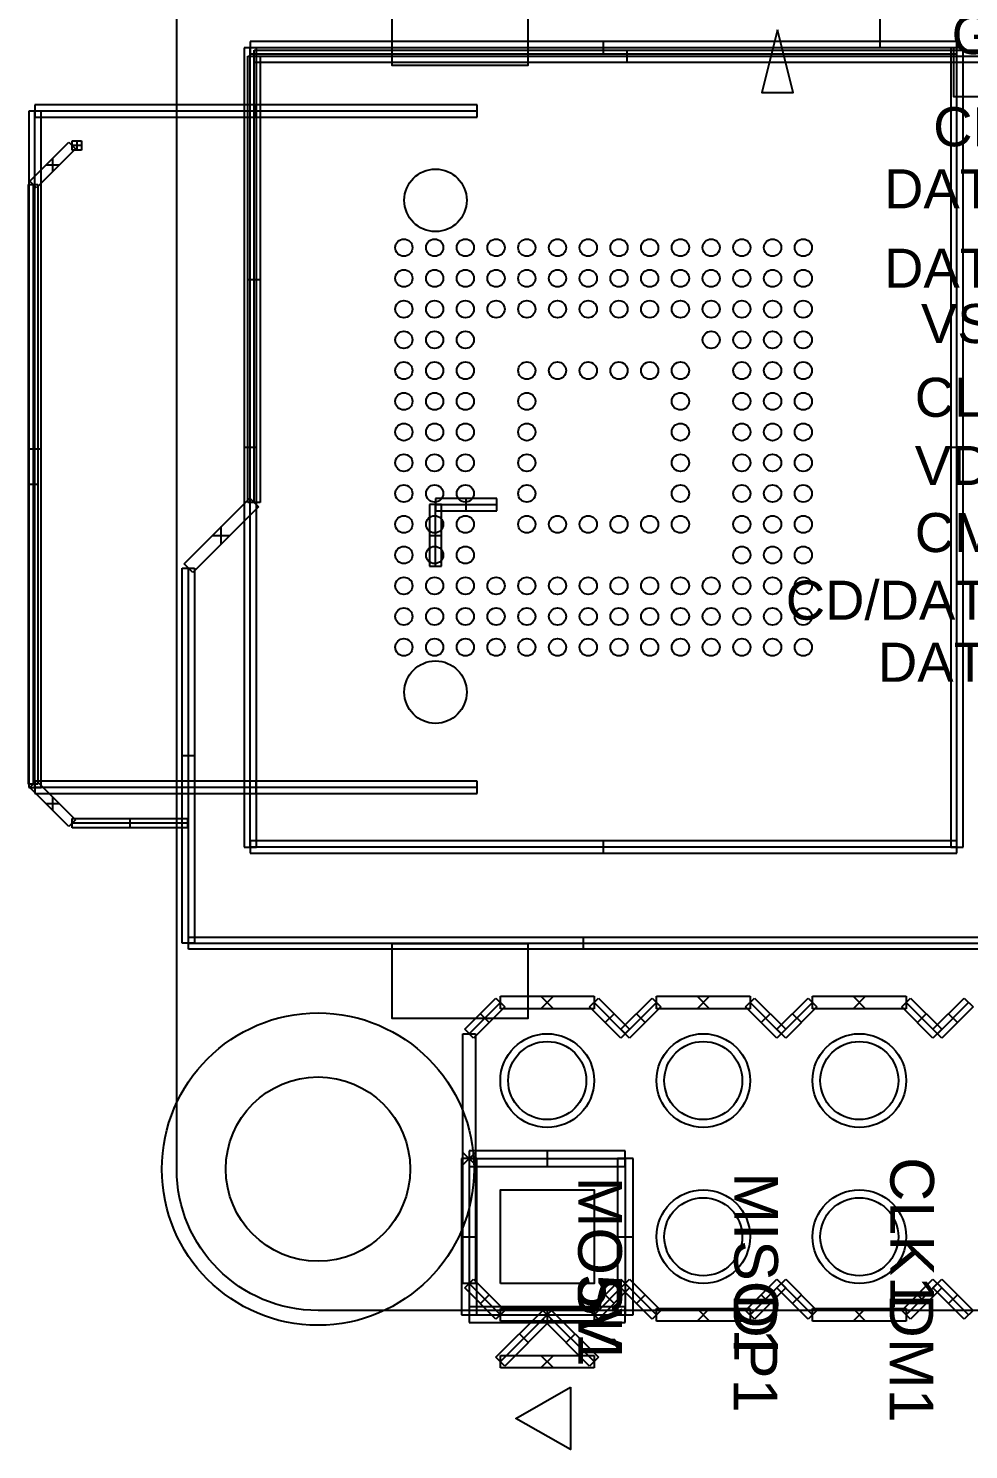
# Model space of a CAD drawing. Header units: millimetres. Extents: x -2.4 to 42.3, y -2.6 to 40.2.
# Drawn here: x -2.41 to 12.89, y -2.26 to 20.85 of the extents above; entities that cross this region are included whole.
import ezdxf

# ---------------------------------------------------------------- set-up
doc = ezdxf.new("R2010")
doc.units = ezdxf.units.MM
doc.header["$MEASUREMENT"] = 0
for name, color, linetype in [('BOT', 3, 'Continuous'), ('SILK-BOT', 6, 'Continuous'), ('SILK-TOP', 7, 'Continuous'), ('TOP', 255, 'Continuous')]:
    doc.layers.add(name, color=color, linetype=linetype)

msp = doc.modelspace()

# ---------------------------------------------------------------- linework, layer by layer
at = {"layer": 'BOT'}
msp.add_lwpolyline([(5.268, 0.438), (5.268, 1.962), (6.792, 1.962), (6.792, 0.438), (5.268, 0.438)], dxfattribs=at)
for centre, radius in [((4.212, 18.058), 0.508), ((3.698, 17.288), 0.14), ((4.198, 17.288), 0.14), ((4.698, 17.288), 0.14), ((5.198, 17.288), 0.14), ((5.698, 17.288), 0.14), ((6.198, 17.288), 0.14), ((6.698, 17.288), 0.14), ((7.198, 17.288), 0.14), ((7.698, 17.288), 0.14), ((8.198, 17.288), 0.14), ((8.698, 17.288), 0.14), ((9.198, 17.288), 0.14), ((9.698, 17.288), 0.14), ((10.198, 17.288), 0.14), ((3.698, 16.788), 0.14), ((4.198, 16.788), 0.14), ((4.698, 16.788), 0.14), ((5.198, 16.788), 0.14), ((5.698, 16.788), 0.14), ((6.198, 16.788), 0.14), ((6.698, 16.788), 0.14), ((7.198, 16.788), 0.14), ((7.698, 16.788), 0.14), ((8.198, 16.788), 0.14), ((8.698, 16.788), 0.14), ((9.198, 16.788), 0.14), ((9.698, 16.788), 0.14), ((10.198, 16.788), 0.14), ((3.698, 16.288), 0.14), ((4.198, 16.288), 0.14), ((4.698, 16.288), 0.14), ((5.198, 16.288), 0.14), ((5.698, 16.288), 0.14), ((6.198, 16.288), 0.14), ((6.698, 16.288), 0.14), ((7.198, 16.288), 0.14), ((7.698, 16.288), 0.14), ((8.198, 16.288), 0.14), ((8.698, 16.288), 0.14), ((9.198, 16.288), 0.14), ((9.698, 16.288), 0.14), ((10.198, 16.288), 0.14), ((3.698, 15.788), 0.14), ((4.198, 15.788), 0.14), ((4.698, 15.788), 0.14), ((8.698, 15.788), 0.14), ((9.198, 15.788), 0.14), ((9.698, 15.788), 0.14), ((10.198, 15.788), 0.14), ((3.698, 15.288), 0.14), ((4.198, 15.288), 0.14), ((4.698, 15.288), 0.14), ((5.698, 15.288), 0.14), ((6.198, 15.288), 0.14), ((6.698, 15.288), 0.14), ((7.198, 15.288), 0.14), ((7.698, 15.288), 0.14), ((8.198, 15.288), 0.14), ((9.198, 15.288), 0.14), ((9.698, 15.288), 0.14), ((10.198, 15.288), 0.14), ((3.698, 14.788), 0.14), ((4.198, 14.788), 0.14), ((4.698, 14.788), 0.14), ((5.698, 14.788), 0.14), ((8.198, 14.788), 0.14), ((9.198, 14.788), 0.14), ((9.698, 14.788), 0.14), ((10.198, 14.788), 0.14), ((3.698, 14.288), 0.14), ((4.198, 14.288), 0.14), ((4.698, 14.288), 0.14), ((5.698, 14.288), 0.14), ((8.198, 14.288), 0.14), ((9.198, 14.288), 0.14), ((9.698, 14.288), 0.14), ((10.198, 14.288), 0.14), ((3.698, 13.788), 0.14), ((4.198, 13.788), 0.14), ((4.698, 13.788), 0.14), ((5.698, 13.788), 0.14), ((8.198, 13.788), 0.14), ((9.198, 13.788), 0.14), ((9.698, 13.788), 0.14), ((10.198, 13.788), 0.14), ((3.698, 13.288), 0.14), ((4.198, 13.288), 0.14), ((4.698, 13.288), 0.14), ((5.698, 13.288), 0.14), ((8.198, 13.288), 0.14), ((9.198, 13.288), 0.14), ((9.698, 13.288), 0.14), ((10.198, 13.288), 0.14), ((3.698, 12.788), 0.14), ((4.198, 12.788), 0.14), ((4.698, 12.788), 0.14), ((5.698, 12.788), 0.14), ((6.198, 12.788), 0.14), ((6.698, 12.788), 0.14), ((7.198, 12.788), 0.14), ((7.698, 12.788), 0.14), ((8.198, 12.788), 0.14), ((9.198, 12.788), 0.14), ((9.698, 12.788), 0.14), ((10.198, 12.788), 0.14), ((3.698, 12.288), 0.14), ((4.198, 12.288), 0.14), ((4.698, 12.288), 0.14), ((9.198, 12.288), 0.14), ((9.698, 12.288), 0.14), ((10.198, 12.288), 0.14), ((3.698, 11.788), 0.14), ((4.198, 11.788), 0.14), ((4.698, 11.788), 0.14), ((5.198, 11.788), 0.14), ((5.698, 11.788), 0.14), ((6.198, 11.788), 0.14), ((6.698, 11.788), 0.14), ((7.198, 11.788), 0.14), ((7.698, 11.788), 0.14), ((8.198, 11.788), 0.14), ((8.698, 11.788), 0.14), ((9.198, 11.788), 0.14), ((9.698, 11.788), 0.14), ((10.198, 11.788), 0.14), ((3.698, 11.288), 0.14), ((4.198, 11.288), 0.14), ((4.698, 11.288), 0.14), ((5.198, 11.288), 0.14), ((5.698, 11.288), 0.14), ((6.198, 11.288), 0.14), ((6.698, 11.288), 0.14), ((7.198, 11.288), 0.14), ((7.698, 11.288), 0.14), ((8.198, 11.288), 0.14), ((8.698, 11.288), 0.14), ((9.198, 11.288), 0.14), ((9.698, 11.288), 0.14), ((10.198, 11.288), 0.14), ((3.698, 10.788), 0.14), ((4.198, 10.788), 0.14), ((4.698, 10.788), 0.14), ((5.198, 10.788), 0.14), ((5.698, 10.788), 0.14), ((6.198, 10.788), 0.14), ((6.698, 10.788), 0.14), ((7.198, 10.788), 0.14), ((7.698, 10.788), 0.14), ((8.198, 10.788), 0.14), ((8.698, 10.788), 0.14), ((9.198, 10.788), 0.14), ((9.698, 10.788), 0.14), ((10.198, 10.788), 0.14), ((4.212, 10.058), 0.508), ((2.3, 2.3), 2.54), ((6.03, 3.74), 0.762), ((8.57, 3.74), 0.762), ((11.11, 3.74), 0.762), ((2.3, 2.3), 1.5), ((8.57, 1.2), 0.762), ((11.11, 1.2), 0.762)]:
    msp.add_circle(centre, radius, dxfattribs=at)
at = {"layer": 'SILK-BOT'}
for p, q in [((12.698, 20.638), (1.198, 20.638)), ((1.198, 20.638), (1.198, 20.438)), ((6.948, 20.438), (6.948, 20.638)), ((12.698, 20.438), (12.698, 20.638)), ((1.098, 20.538), (1.098, 7.538)), ((1.298, 20.538), (1.098, 20.538)), ((12.698, 20.538), (1.198, 20.538)), ((1.198, 7.538), (1.198, 20.538)), ((1.198, 20.438), (12.698, 20.438)), ((1.298, 7.538), (1.298, 20.538)), ((12.598, 20.538), (12.598, 7.538)), ((12.798, 20.538), (12.598, 20.538)), ((12.698, 7.538), (12.698, 20.538)), ((12.798, 7.538), (12.798, 20.538)), ((1.298, 14.038), (1.098, 14.038)), ((12.798, 14.038), (12.598, 14.038)), ((1.198, 7.638), (1.198, 7.438)), ((12.698, 7.638), (1.198, 7.638)), ((6.948, 7.438), (6.948, 7.638)), ((12.698, 7.438), (12.698, 7.638)), ((1.098, 7.538), (1.298, 7.538)), ((12.698, 7.538), (1.198, 7.538)), ((1.198, 7.438), (12.698, 7.438)), ((12.598, 7.538), (12.798, 7.538))]:
    msp.add_line(p, q, dxfattribs=at)
msp.add_lwpolyline([(11.448, 20.538), (11.448, 21.038), (13.248, 21.038), (13.248, 19.738), (12.648, 19.738), (12.648, 20.538), (11.448, 20.538)], dxfattribs=at)
at = {"layer": 'SILK-TOP'}
for p, q in [((1.159, 13.142), (1.159, 20.401)), ((1.159, 20.401), (1.359, 20.401)), ((1.259, 20.501), (13.4, 20.501)), ((1.259, 20.301), (1.259, 20.501)), ((1.259, 13.142), (1.259, 20.401)), ((1.259, 20.401), (13.4, 20.401)), ((1.359, 20.401), (1.359, 13.142)), ((7.33, 20.301), (7.33, 20.501)), ((13.4, 20.301), (1.259, 20.301)), ((-2.408, 19.508), (-2.408, 8.508)), ((-2.208, 19.508), (-2.408, 19.508)), ((4.892, 19.608), (-2.308, 19.608)), ((-2.308, 19.608), (-2.308, 19.408)), ((4.892, 19.508), (-2.308, 19.508)), ((-2.308, 8.508), (-2.308, 19.508)), ((-2.208, 8.508), (-2.208, 19.508)), ((1.292, 19.408), (1.292, 19.608)), ((4.892, 19.408), (4.892, 19.608)), ((-2.308, 19.408), (4.892, 19.408)), ((-2.391, 18.367), (-1.756, 19.002)), ((-1.756, 19.002), (-1.648, 18.895)), ((-1.702, 19.025), (-1.549, 19.025)), ((-1.702, 18.872), (-1.702, 19.025)), ((-1.626, 19.025), (-1.626, 18.872)), ((-1.549, 19.025), (-1.549, 18.872)), ((-1.648, 18.895), (-2.283, 18.26)), ((-2.019, 18.739), (-2.019, 18.523)), ((-1.549, 18.948), (-1.702, 18.948)), ((-1.549, 18.872), (-1.702, 18.872)), ((-1.912, 18.631), (-2.127, 18.631)), ((-2.413, 8.56), (-2.413, 18.313)), ((-2.413, 18.313), (-2.261, 18.313)), ((-2.283, 18.26), (-2.391, 18.367)), ((-2.337, 18.313), (-2.337, 8.56)), ((-2.261, 18.313), (-2.261, 8.56)), ((1.159, 16.771), (1.359, 16.771)), ((-2.208, 14.008), (-2.408, 14.008)), ((-2.261, 13.437), (-2.413, 13.437)), ((0.122, 12.145), (1.188, 13.212)), ((1.188, 13.212), (1.33, 13.071)), ((5.212, 13.208), (4.212, 13.208)), ((4.212, 13.208), (4.212, 13.008)), ((4.712, 13.008), (4.712, 13.208)), ((5.212, 13.008), (5.212, 13.208)), ((1.33, 13.071), (0.263, 12.004)), ((1.359, 13.142), (1.159, 13.142)), ((4.112, 13.108), (4.112, 12.108)), ((4.312, 13.108), (4.112, 13.108)), ((4.212, 13.108), (5.212, 13.108)), ((4.212, 12.108), (4.212, 13.108)), ((4.212, 13.008), (5.212, 13.008)), ((4.312, 12.108), (4.312, 13.108)), ((0.726, 12.467), (0.726, 12.75)), ((0.584, 12.608), (0.867, 12.608)), ((4.112, 12.608), (4.312, 12.608)), ((0.092, 5.975), (0.092, 12.075)), ((0.092, 12.075), (0.292, 12.075)), ((0.263, 12.004), (0.122, 12.145)), ((0.192, 5.975), (0.192, 12.075)), ((0.292, 12.075), (0.292, 5.975)), ((4.112, 12.108), (4.312, 12.108)), ((0.092, 9.025), (0.292, 9.025)), ((-2.261, 8.56), (-2.413, 8.56)), ((-2.391, 8.506), (-2.283, 8.614)), ((-2.308, 8.608), (-2.308, 8.408)), ((4.892, 8.608), (-2.308, 8.608)), ((-2.283, 8.614), (-1.648, 7.979)), ((1.292, 8.408), (1.292, 8.608)), ((4.892, 8.408), (4.892, 8.608)), ((-2.408, 8.508), (-2.208, 8.508)), ((-1.756, 7.871), (-2.391, 8.506)), ((4.892, 8.508), (-2.308, 8.508)), ((-2.308, 8.408), (4.892, 8.408)), ((-2.019, 8.35), (-2.019, 8.135)), ((-1.912, 8.242), (-2.127, 8.242)), ((-1.648, 7.979), (-1.756, 7.871)), ((-1.702, 8.001), (0.178, 8.001)), ((-1.702, 7.849), (-1.702, 8.001)), ((0.178, 7.925), (-1.702, 7.925)), ((-0.762, 8.001), (-0.762, 7.849)), ((0.178, 8.001), (0.178, 7.849)), ((0.178, 7.849), (-1.702, 7.849)), ((0.192, 6.075), (13.045, 6.075)), ((0.192, 5.875), (0.192, 6.075)), ((6.619, 5.875), (6.619, 6.075)), ((0.292, 5.975), (0.092, 5.975)), ((0.192, 5.975), (13.045, 5.975)), ((13.045, 5.875), (0.192, 5.875)), ((5.268, 5.112), (6.792, 5.112)), ((5.268, 4.908), (5.268, 5.112)), ((6.132, 5.112), (5.928, 4.908)), ((6.132, 4.908), (5.928, 5.112)), ((6.792, 5.112), (6.792, 4.908)), ((7.808, 5.112), (9.332, 5.112)), ((7.808, 4.908), (7.808, 5.112)), ((8.672, 5.112), (8.468, 4.908)), ((8.672, 4.908), (8.468, 5.112)), ((9.332, 5.112), (9.332, 4.908)), ((10.348, 5.112), (11.872, 5.112)), ((10.348, 4.908), (10.348, 5.112)), ((11.212, 5.112), (11.008, 4.908)), ((11.212, 4.908), (11.008, 5.112)), ((11.872, 5.112), (11.872, 4.908)), ((4.688, 4.574), (5.196, 5.082)), ((4.688, 4.574), (5.196, 5.082)), ((5.268, 5.01), (4.76, 4.502)), ((5.268, 5.01), (4.76, 4.502)), ((5.34, 4.938), (4.832, 4.43)), ((5.34, 4.938), (4.832, 4.43)), ((5.196, 5.082), (5.34, 4.938)), ((5.196, 5.082), (5.34, 4.938)), ((6.792, 4.908), (5.268, 4.908)), ((6.72, 4.938), (6.864, 5.082)), ((7.228, 4.43), (6.72, 4.938)), ((7.3, 4.502), (6.792, 5.01)), ((6.864, 5.082), (7.372, 4.574)), ((7.228, 4.574), (7.736, 5.082)), ((7.808, 5.01), (7.3, 4.502)), ((7.88, 4.938), (7.372, 4.43)), ((7.736, 5.082), (7.88, 4.938)), ((9.332, 4.908), (7.808, 4.908)), ((9.26, 4.938), (9.404, 5.082)), ((9.768, 4.43), (9.26, 4.938)), ((9.84, 4.502), (9.332, 5.01)), ((9.404, 5.082), (9.912, 4.574)), ((9.768, 4.574), (10.276, 5.082)), ((10.348, 5.01), (9.84, 4.502)), ((10.42, 4.938), (9.912, 4.43)), ((10.276, 5.082), (10.42, 4.938)), ((11.872, 4.908), (10.348, 4.908)), ((11.8, 4.938), (11.944, 5.082)), ((12.308, 4.43), (11.8, 4.938)), ((12.38, 4.502), (11.872, 5.01)), ((11.944, 5.082), (12.452, 4.574)), ((12.308, 4.574), (12.816, 5.082)), ((12.888, 5.01), (12.38, 4.502)), ((12.96, 4.938), (12.452, 4.43)), ((12.816, 5.082), (12.96, 4.938)), ((4.942, 4.828), (5.086, 4.684)), ((5.086, 4.684), (4.942, 4.828)), ((7.118, 4.828), (6.974, 4.684)), ((7.626, 4.684), (7.482, 4.828)), ((9.658, 4.828), (9.514, 4.684)), ((10.166, 4.684), (10.022, 4.828)), ((12.198, 4.828), (12.054, 4.684)), ((12.706, 4.684), (12.562, 4.828)), ((4.658, 0.438), (4.658, 4.502)), ((4.658, 4.502), (4.862, 4.502)), ((4.832, 4.43), (4.688, 4.574)), ((4.832, 4.43), (4.688, 4.574)), ((4.862, 4.502), (4.862, 0.438)), ((7.372, 4.43), (7.228, 4.574)), ((7.372, 4.574), (7.228, 4.43)), ((9.912, 4.43), (9.768, 4.574)), ((9.912, 4.574), (9.768, 4.43)), ((12.452, 4.43), (12.308, 4.574)), ((12.452, 4.574), (12.308, 4.43)), ((4.658, 2.572), (4.862, 2.368)), ((4.862, 2.572), (4.658, 2.368)), ((7.3, 2.597), (4.76, 2.597)), ((4.76, 2.597), (4.76, 2.343)), ((6.03, 2.597), (6.03, 2.343)), ((7.3, 2.343), (7.3, 2.597)), ((4.633, 2.47), (4.633, -0.07)), ((4.887, 2.47), (4.633, 2.47)), ((4.76, 2.47), (4.76, -0.07)), ((4.76, 2.47), (7.3, 2.47)), ((4.76, 2.343), (7.3, 2.343)), ((4.887, -0.07), (4.887, 2.47)), ((7.173, 2.47), (7.173, -0.07)), ((7.427, 2.47), (7.173, 2.47)), ((7.3, 2.47), (7.3, -0.07)), ((7.427, -0.07), (7.427, 2.47)), ((4.633, 1.2), (4.887, 1.2)), ((7.173, 1.2), (7.427, 1.2)), ((4.688, 0.366), (4.832, 0.51)), ((4.688, 0.366), (4.832, 0.51)), ((4.832, 0.51), (5.34, 0.002)), ((4.832, 0.51), (5.34, 0.002)), ((6.72, 0.002), (7.228, 0.51)), ((7.228, 0.51), (7.372, 0.366)), ((7.228, 0.366), (7.372, 0.51)), ((7.372, 0.51), (7.88, 0.002)), ((9.26, 0.002), (9.768, 0.51)), ((9.768, 0.51), (9.912, 0.366)), ((9.768, 0.366), (9.912, 0.51)), ((9.912, 0.51), (10.42, 0.002)), ((11.8, 0.002), (12.308, 0.51)), ((12.308, 0.51), (12.452, 0.366)), ((12.308, 0.366), (12.452, 0.51)), ((12.452, 0.51), (12.96, 0.002)), ((4.862, 0.438), (4.658, 0.438)), ((5.196, -0.142), (4.688, 0.366)), ((5.196, -0.142), (4.688, 0.366)), ((4.76, 0.438), (5.268, -0.07)), ((4.76, 0.438), (5.268, -0.07)), ((5.086, 0.256), (4.942, 0.112)), ((4.942, 0.112), (5.086, 0.256)), ((6.792, -0.07), (7.3, 0.438)), ((7.372, 0.366), (6.864, -0.142)), ((6.974, 0.256), (7.118, 0.112)), ((7.736, -0.142), (7.228, 0.366)), ((7.3, 0.438), (7.808, -0.07)), ((7.482, 0.112), (7.626, 0.256)), ((9.332, -0.07), (9.84, 0.438)), ((9.912, 0.366), (9.404, -0.142)), ((9.514, 0.256), (9.658, 0.112)), ((10.276, -0.142), (9.768, 0.366)), ((9.84, 0.438), (10.348, -0.07)), ((10.022, 0.112), (10.166, 0.256)), ((11.872, -0.07), (12.38, 0.438)), ((12.452, 0.366), (11.944, -0.142)), ((12.054, 0.256), (12.198, 0.112)), ((12.816, -0.142), (12.308, 0.366)), ((12.38, 0.438), (12.888, -0.07)), ((12.562, 0.112), (12.706, 0.256)), ((4.76, 0.057), (4.76, -0.197)), ((7.3, 0.057), (4.76, 0.057)), ((5.196, -0.76), (5.958, 0.002)), ((5.34, 0.002), (5.196, -0.142)), ((5.34, 0.002), (5.196, -0.142)), ((5.268, 0.032), (6.792, 0.032)), ((5.268, -0.172), (5.268, 0.032)), ((5.928, -0.172), (6.132, 0.032)), ((5.928, 0.032), (6.132, -0.172)), ((5.958, -0.142), (6.102, 0.002)), ((5.958, 0.002), (6.102, -0.142)), ((6.03, 0.057), (6.03, -0.197)), ((6.102, 0.002), (6.864, -0.76)), ((6.864, -0.142), (6.72, 0.002)), ((6.792, 0.032), (6.792, -0.172)), ((7.3, -0.197), (7.3, 0.057)), ((7.88, 0.002), (7.736, -0.142)), ((7.808, 0.032), (9.332, 0.032)), ((7.808, -0.172), (7.808, 0.032)), ((8.468, -0.172), (8.672, 0.032)), ((8.468, 0.032), (8.672, -0.172)), ((9.404, -0.142), (9.26, 0.002)), ((9.332, 0.032), (9.332, -0.172)), ((10.42, 0.002), (10.276, -0.142)), ((10.348, 0.032), (11.872, 0.032)), ((10.348, -0.172), (10.348, 0.032)), ((11.008, -0.172), (11.212, 0.032)), ((11.008, 0.032), (11.212, -0.172)), ((11.944, -0.142), (11.8, 0.002)), ((11.872, 0.032), (11.872, -0.172)), ((12.96, 0.002), (12.816, -0.142)), ((4.633, -0.07), (4.887, -0.07)), ((4.76, -0.07), (7.3, -0.07)), ((4.76, -0.197), (7.3, -0.197)), ((6.03, -0.07), (5.268, -0.832)), ((6.792, -0.172), (5.268, -0.172)), ((6.102, -0.142), (5.34, -0.904)), ((6.72, -0.904), (5.958, -0.142)), ((6.03, -0.07), (6.792, -0.832)), ((7.173, -0.07), (7.427, -0.07)), ((9.332, -0.172), (7.808, -0.172)), ((11.872, -0.172), (10.348, -0.172)), ((5.577, -0.379), (5.721, -0.523)), ((6.483, -0.379), (6.339, -0.523)), ((5.34, -0.904), (5.196, -0.76)), ((5.268, -0.73), (6.792, -0.73)), ((5.268, -0.934), (5.268, -0.73)), ((5.928, -0.73), (6.132, -0.934)), ((6.132, -0.73), (5.928, -0.934)), ((6.864, -0.76), (6.72, -0.904)), ((6.792, -0.73), (6.792, -0.934)), ((6.792, -0.934), (5.268, -0.934))]:
    msp.add_line(p, q, dxfattribs=at)
for points in [[(9.779, 20.828), (9.525, 19.812), (10.033, 19.812), (9.779, 20.828)], [(6.407, -1.246), (6.407, -2.262), (5.518, -1.754), (6.407, -1.246)]]:
    msp.add_lwpolyline(points, dxfattribs=at)
at = {"layer": 'TOP'}
msp.add_lwpolyline([(0, 2.3), (0, 37.7, -0.414213), (2.3, 40), (37.7, 40, -0.414213), (40, 37.7), (40, 2.3, -0.414213), (37.7, 0), (2.3, 0, -0.414212), (0, 2.3)], format="xyb", dxfattribs=at)
for points in [[(3.507, 21.468), (5.717, 21.468), (5.717, 20.248), (3.507, 20.248), (3.507, 21.468)], [(3.507, 5.968), (5.717, 5.968), (5.717, 4.748), (3.507, 4.748), (3.507, 5.968)], [(5.268, 0.438), (5.268, 1.962), (6.792, 1.962), (6.792, 0.438), (5.268, 0.438)]]:
    msp.add_lwpolyline(points, dxfattribs=at)
for centre, radius in [((4.212, 18.058), 0.508), ((4.212, 10.058), 0.508), ((2.3, 2.3), 2.54), ((6.03, 3.74), 0.635), ((8.57, 3.74), 0.635), ((11.11, 3.74), 0.635), ((2.3, 2.3), 1.5), ((8.57, 1.2), 0.635), ((11.11, 1.2), 0.635)]:
    msp.add_circle(centre, radius, dxfattribs=at)

# ---------------------------------------------------------------- texts
at = {"layer": 'SILK-BOT', "char_height": 0.7112, "attachment_point": 7, "rotation": 270, "line_spacing_factor": 0.963855}
for s, insert, width in [('\\fArial;CLK1', (11.604, 2.495), 2.95191), ('\\fArial;MOSI1', (6.524, 2.178), 3.53458), ('\\fArial;MISO1', (9.064, 2.248), 3.53458), ('\\fArial;5V', (6.524, 0.59), 1.88939), ('\\fArial;DP1', (9.064, 0.273), 2.36924), ('\\fArial;DM1', (11.604, 0.273), 2.53633)]:
    msp.add_mtext(s, dxfattribs=dict(at, insert=insert, width=width))
at = {"layer": 'SILK-TOP', "char_height": 0.635, "attachment_point": 7, "line_spacing_factor": 0.963855}
for s, insert, width in [('\\fArial;G', (12.612, 20.427), 1.22792), ('\\fArial;CD', (12.312, 18.927), 1.82467), ('\\fArial;DAT1', (11.512, 17.927), 2.65093), ('\\fArial;DAT0', (11.512, 16.627), 2.77334), ('\\fArial;VSS', (12.112, 15.727), 2.33726), ('\\fArial;CLK', (12.012, 14.527), 2.30666), ('\\fArial;VDD', (12.012, 13.427), 2.44054), ('\\fArial;CMD', (12.012, 12.327), 2.55913), ('\\fArial;CD/DAT3', (9.912, 11.227), 4.31877), ('\\fArial;DAT2', (11.412, 10.227), 2.76187)]:
    msp.add_mtext(s, dxfattribs=dict(at, insert=insert, width=width))

doc.saveas('drawing.dxf')
